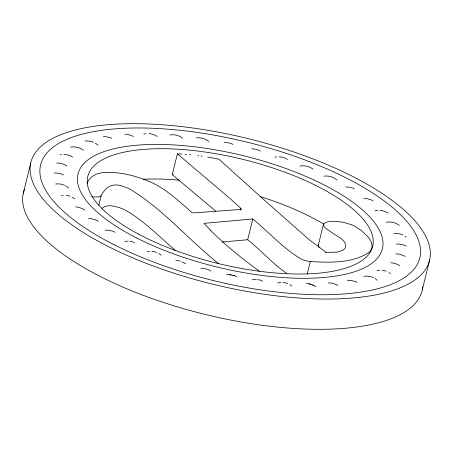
<?xml version="1.0" encoding="UTF-8"?>
<svg xmlns="http://www.w3.org/2000/svg" width="453" height="453" viewBox="0 0 453 453"><rect width="100%" height="100%" fill="white"/><g stroke="black" fill="none" stroke-linecap="round" stroke-linejoin="round"><path stroke-width="0.68" d="M210.475 230.249L204.003 223.369L252.785 218.975C268.997 232.293 283.085 248.352 301.307 259.11A9.807 3.579 13.8 0 0 303.561 260.016L305.611 260.634A14.581 5.317 13.8 0 0 310.305 261.568C329.971 262.61 352.224 263.584 369.246 252.213A57.271 20.895 13.8 0 0 371.845 247.893L372.026 245.249L371.392 242.451A63.25 23.08 13.8 0 0 367.842 236.591L361.528 230.679L353.804 225.634A28.029 10.226 13.8 0 0 351.573 224.728L343 222.191L334.059 221.251A23.018 8.397 13.8 0 0 329.603 221.528C327.434 221.987 324.263 222.281 323.363 224.699L318.266 245.452L319.076 247.542M323.363 224.699C323.861 228.193 328.051 229.603 330.509 231.608C335.458 235.849 348.232 239.88 345.101 248.187A32.61 11.897 13.8 0 1 342.751 250.215L339.031 251.658A27.248 9.943 13.8 0 1 336.653 252.128L326.262 252.4L310.951 241.03A190.237 69.411 13.8 0 1 308.029 238.663L264.156 199.988L219.065 159.28A99.479 36.297 13.8 0 0 207.757 157.078M23.284 193.34L30.719 163.069M98.839 205.158L101.138 195.787C106.115 185.73 113.726 182.378 124.569 186.976A20.883 7.622 13.8 0 1 127.655 188.108A20.215 7.373 13.8 0 1 129.835 189.06C161.857 208.278 186.557 237.593 215.373 260.973L218.086 263.38M215.792 211.206L172.287 174.631L177.383 153.878A99.479 36.297 13.8 0 1 181.93 154.082M240.209 210.243L240.702 208.233L230.498 198.895L177.383 153.878M286.743 273.374C272.451 263.652 261.154 250.43 247.689 239.728L252.785 218.975M307.185 274.291L310.311 261.568M422.281 289.931L429.716 259.66M318.266 245.452L318.714 244.558M87.203 183.323C90.136 174.648 100.039 172.072 108.273 172.417A39.807 14.524 13.8 0 1 117.05 172.853C126.925 173.878 136.579 176.494 145.815 180.079A52.82 19.275 13.8 0 1 154.167 183.737C168.284 190.996 179.954 202.089 191.834 212.395A1.591 0.578 13.8 0 0 192.338 212.599L192.434 212.633A2.848 1.042 13.8 0 0 193.878 212.882L240.283 209.49A2.475 0.906 13.8 0 0 241.262 209.263M241.206 209.246L241.138 208.697A4.185 1.529 13.8 0 0 240.702 208.233M101.138 195.787L99.943 196.523A8.811 3.216 13.8 0 1 98.748 196.834L96.636 197.01A29.185 10.646 13.8 0 1 95.668 197.027L91.8 196.749M101.936 208.374C106.8 203.997 113.901 206.007 119.473 207.729A20.883 7.622 13.8 0 1 122.559 208.861A20.215 7.373 13.8 0 1 124.739 209.813C143.799 220.458 159.133 236.608 175.639 250.656M60.085 154.824L61.421 154.467M143.833 134.116L145.843 133.607M274.818 157.236L276.834 156.766M374.891 210.962L377.989 210.305M61.387 195.52L63.188 195.169M70.47 147.18C74.949 146.217 79.836 147.468 83.465 150.226M147.174 251.789L149.581 251.347M169.688 135C174.167 134.133 179.065 135.379 182.638 138.205M277.757 282.921L280.769 282.417M299.96 166.109C304.433 165.158 309.32 166.359 312.961 169.077M376.805 270.617L379.812 270.158M386.341 222.259C390.826 221.415 395.741 222.531 399.314 225.39M55.657 184.014C58.72 183.612 62.016 184.026 64.807 185.396M85.011 141.109L86.84 140.872L91.755 141.506L93.539 142.293M124.722 241.33L128.284 241.172M196.432 137.825C200.792 137.35 205.526 138.567 208.827 141.546M252.253 279.654L256.409 279.478M323.963 176.155C328.538 175.515 333.504 176.874 336.913 180.039M222.078 242.038L247.689 239.728M363.663 276.358L366.726 276.081L371.602 276.879L373.346 277.706M393.68 233.527L396.137 233.312L401.007 234.15L402.751 234.999M54.173 173.063L55.996 172.921L60.996 173.839L63.471 175.034M103.312 136.721L105.136 136.585L110.124 137.536L111.97 138.448M105.113 230.277L107.548 230.118L112.537 231.07L114.994 232.264M224.326 142.525L226.155 142.412L231.115 143.442L232.944 144.394M226.506 274.778L229.558 274.626L234.512 275.656L236.953 276.891M345.628 187.095L348.074 186.993L353.017 188.108L354.223 188.759M347.411 280.452L350.458 280.345L355.407 281.455L357.213 282.412M396.318 244.144L399.376 244.048L404.319 245.198L406.12 246.177M56.767 163.086L58.839 163.029L63.782 164.235L66.987 165.985M124.892 134.213L126.274 134.179L131.206 135.413L133.329 136.602M88.658 218.635L90.73 218.601L95.657 219.841L98.318 221.302M251.732 148.861L253.81 148.844L258.72 150.158L260.294 151.076M200.736 268.289L203.505 268.289L208.408 269.603L211.047 271.104M363.81 198.505L366.59 198.533L371.483 199.932L373.04 200.872M63.867 154.399L65.838 154.433L70.611 155.889L72.707 157.185M328.255 282.91L331.024 282.955L335.916 284.348L337.74 285.43M395.729 253.94L398.51 253.991L403.397 255.418L405.214 256.523M148.924 133.629L150.237 133.658L154.994 135.147L157.078 136.461M75.549 206.987L77.52 207.044L82.276 208.533L84.887 210.158M279.241 156.829C282.134 156.874 285.079 157.904 287.491 159.484M175.787 260.509L178.414 260.634L180.226 261.222M379.976 210.419L381.958 210.526L386.675 212.185L388.198 213.221M306.449 283.606L309.076 283.771L310.871 284.399M390.831 262.819C393.968 262.865 397.128 263.963 399.71 265.718M66.11 195.322L67.927 195.447L70.17 196.285M151.885 251.438L154.303 251.658L156.528 252.497M283.04 282.542L285.469 282.802L287.666 283.68M382.06 270.35L384.495 270.622L386.132 271.319M130.141 241.409L132.089 241.676L134.462 242.7M257.604 279.648L260.203 280.056L262.559 281.115M232.836 275.311L234.512 275.656M229.558 274.626L231.177 274.965M182.004 261.811L185.741 263.861M309.076 283.771L313.793 285.424L315.843 286.789M312.644 285.016L313.793 285.424M95.334 143.08L97.99 145.107M325.413 252.361L325.809 252.615M72.389 197.157L74.887 198.924M158.748 253.442L161.223 255.243M66.002 185.906L68.641 188.012M289.897 284.671L291.857 286.149M388.923 272.525L390.378 273.646M375.101 278.538L377.196 280.345M405.027 236.189L406.075 237.112M422.802 286.59A205.266 74.898 13.8 0 1 205.662 314.552A205.266 74.898 13.8 0 1 24.49 189.331M143.363 179.212A146.681 53.522 13.8 0 1 179.269 180.158M260.792 196.749A146.681 53.522 13.8 0 1 324.155 224.331M185.022 154.28A99.479 36.297 13.8 0 1 186.585 154.399M189.739 154.677A99.479 36.297 13.8 0 1 190.798 154.779M197.763 155.577A99.479 36.297 13.8 0 1 198.844 155.719M201.013 156.019A99.479 36.297 13.8 0 1 202.1 156.177M172.276 174.62A99.479 36.297 13.8 0 1 173.278 174.66M210.464 230.249A495.939 180.957 13.8 0 0 258.895 270.837A3.907 1.427 13.8 0 1 259.263 271.585M101.766 243.142A205.266 74.898 13.8 0 0 427.366 266.251A205.266 74.898 13.8 0 0 161.523 124.705A205.266 74.898 13.8 0 0 101.766 243.142M138.431 234.071A146.681 53.522 13.8 0 0 371.092 250.583A146.681 53.522 13.8 0 0 181.132 149.439A146.681 53.522 13.8 0 0 138.431 234.071M114.014 244.682A195.226 71.234 13.8 0 0 418.883 260.905A195.226 71.234 13.8 0 0 157.757 128.499A195.226 71.234 13.8 0 0 114.014 244.682M136.931 238.114A156.721 57.186 13.8 0 0 381.675 251.138A156.721 57.186 13.8 0 0 172.044 144.841A156.721 57.186 13.8 0 0 136.931 238.114"/></g></svg>
